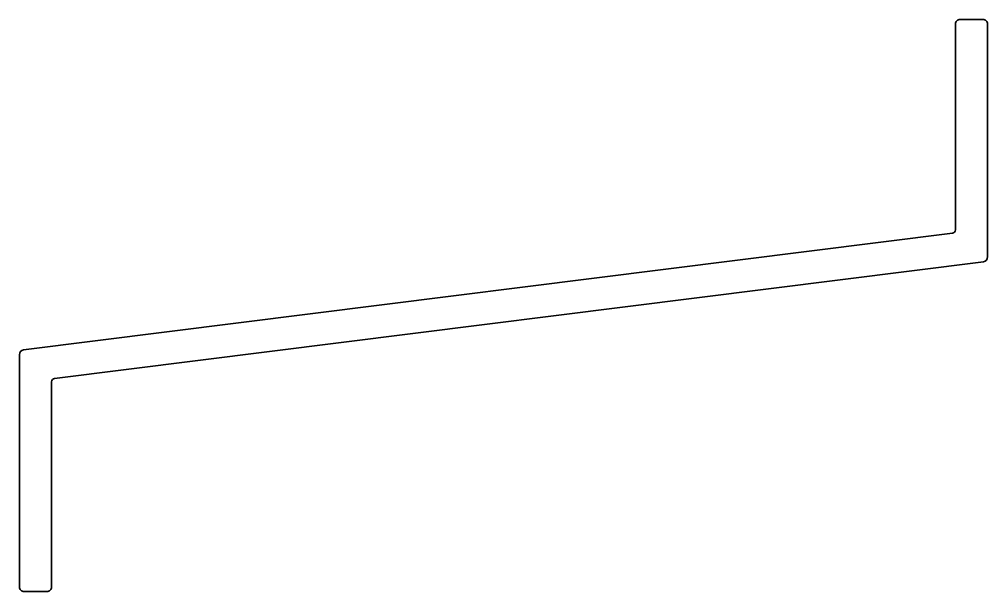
# Model space of a CAD drawing. Header units: millimetres. Extents: x 15 to 75, y 30 to 65.5.
import ezdxf

# ---------------------------------------------------------------- set-up
doc = ezdxf.new("R2010")
doc.units = ezdxf.units.MM
doc.layers.add('AM_0', color=7, linetype='Continuous', lineweight=35)
doc.layers.add('X_COMP_CONT_ALU', color=50, linetype='Continuous', lineweight=35)

# ---------------------------------------------------------------- blocks, each defined once
blk = doc.blocks.new('126809-ICC')
at = {"layer": 'X_COMP_CONT_ALU'}
blk.add_lwpolyline([(-60, -20.2), (-60, -5.801, -0.378), (-59.737, -5.503), (-2.175, 1.742, 0.378), (-2, 1.94), (-2, 14.7, -0.414214), (-1.7, 15), (-0.3, 15, -0.414214), (0, 14.7), (0, 0.265, -0.378), (-0.263, -0.033), (-57.825, -7.278, 0.378), (-58, -7.476), (-58, -20.2, -0.414214), (-58.3, -20.5), (-59.7, -20.5, -0.414214), (-60, -20.2)], format="xyb", close=True, dxfattribs=at)

msp = doc.modelspace()

# ---------------------------------------------------------------- block references
at = {"layer": 'AM_0'}
msp.add_blockref('126809-ICC', (75, 50.5), dxfattribs=at)

doc.saveas('drawing.dxf')
